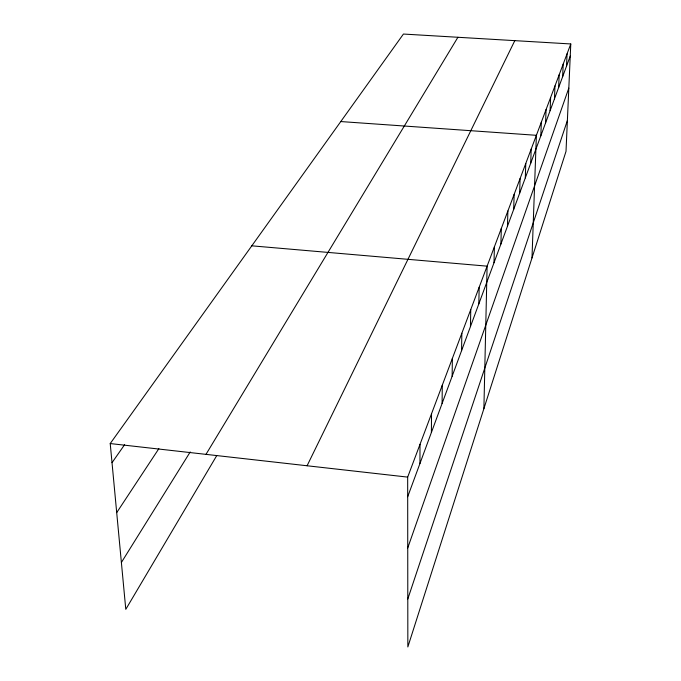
<?xml version="1.0" encoding="UTF-8"?>
<svg xmlns="http://www.w3.org/2000/svg" width="681" height="681" viewBox="0 0 681 681"><rect width="100%" height="100%" fill="white"/><g stroke="black" fill="none" stroke-linecap="round" stroke-linejoin="round"><path stroke-width="1.02" d="M419.947 463.506L420.007 444.352M431.396 432.486L431.516 413.793M442.097 403.458L442.275 385.208M452.141 376.244L452.363 358.41M461.573 350.672L461.837 333.247M470.452 326.599L470.758 309.566M478.828 303.896L479.169 287.246M483.893 408.668L487.102 266.16L251.8 245.824M494.006 262.755L494.397 246.794M500.901 244.053L501.318 228.416M507.456 226.288L507.89 210.957M513.695 209.382L514.146 194.349M519.637 193.276L520.097 178.541M525.298 177.92L525.775 163.457M530.712 163.253L531.197 149.062M531.997 257.937L536.381 135.306L340.772 121.559M540.825 135.834L541.335 122.154M545.566 122.997L546.077 109.556M550.103 110.688L550.623 97.485M554.453 98.881L554.981 85.908M558.641 87.551L559.169 74.791M562.659 76.655L563.187 64.108M566.524 66.176L567.06 53.842M570.78 43.959L566.013 151.352L407.842 646.95L407.672 477.109L570.78 43.959L403.433 34.05L110.22 443.561L125.789 609.35L216.694 455.691M407.8 598.991L567.384 120.486M407.74 547.941L568.822 88.104M407.689 496.738L570.235 56.097M307.088 465.761L514.81 40.639M205.985 454.363L457.913 37.276M121.388 562.472L190.22 451.946M116.706 512.631L158.86 448.668M112.016 462.688L124.649 444.642M110.22 443.561L407.672 477.109"/></g></svg>
